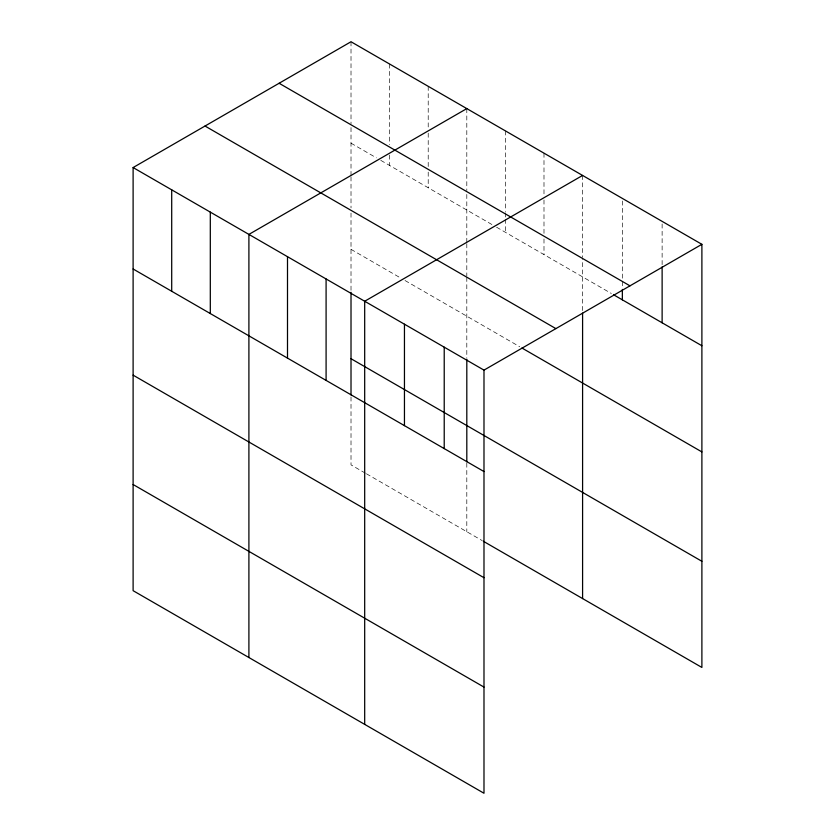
<?xml version="1.0" encoding="UTF-8"?>
<svg xmlns="http://www.w3.org/2000/svg" width="835" height="835" viewBox="0 0 835 835"><rect width="100%" height="100%" fill="white"/><g stroke="black" fill="none" stroke-linecap="round" stroke-linejoin="round"><path stroke-width="0.63" stroke-dasharray="4.17 3.13" d="M351.013 176.843L351.013 207.915M351.013 175.548L351.013 124.979M466.807 243.684L466.807 276.051M466.807 242.39L466.807 191.82M582.59 310.536L582.59 258.673M351.013 143.182L376.376 157.825M380.791 160.372L492.17 224.667M496.574 227.214L611.314 293.461M351.013 249.341L400.643 277.992M405.048 280.539L519.735 346.744M365.354 473.153L351.013 464.876L351.013 396.26M366.45 473.789L482.244 540.631M662.124 223.968L662.124 265.582M622.357 201.005L622.357 280.33M622.357 281.635L622.357 288.138M582.59 175.444L582.59 257.368M543.992 153.17L543.992 194.774M543.992 199.982L543.992 233.79M543.992 238.987L543.992 254.591M505.394 130.886L505.394 211.505M505.394 212.81L505.394 218.008M505.394 219.313L505.394 232.307M466.807 108.602L466.807 190.526M466.807 277.345L466.807 357.85M466.807 463.101L466.807 531.718M428.209 86.318L428.209 127.932M428.209 133.13L428.209 166.937M428.209 172.146L428.209 187.75M389.611 64.034L389.611 144.653M389.611 155.059L389.611 165.466M351.013 41.75L351.013 123.674M351.013 213.092L351.013 291.008"/><path stroke-width="1.25" d="M133.109 167.553L483.987 370.124L483.987 793.25L133.109 590.679L133.109 167.553L351.013 41.75L701.891 244.321L701.891 667.447L483.34 541.268M582.59 313.125L582.59 598.57M466.807 108.602L248.903 234.405L248.903 657.521M582.59 175.444L364.686 301.258L364.686 724.373M483.987 370.124L701.891 244.321M279.109 83.27L629.976 285.841M613.516 294.734L701.891 345.753M205.024 126.043L555.891 328.614M521.938 348.018L701.891 451.912M351.013 358.716L701.891 561.287M133.109 268.985L483.987 471.556M133.109 375.145L483.987 577.716M133.109 484.519L483.987 687.09M662.124 266.876L662.124 322.79M622.357 289.432L622.357 299.838M466.807 359.154L466.807 461.807M444.22 347.172L444.22 448.604M404.453 324.21L404.453 425.641M351.013 292.302L351.013 394.965M326.088 278.973L326.088 380.395M287.501 256.689L287.501 358.121M210.305 212.121L210.305 313.553M171.707 189.837L171.707 291.269"/></g></svg>
